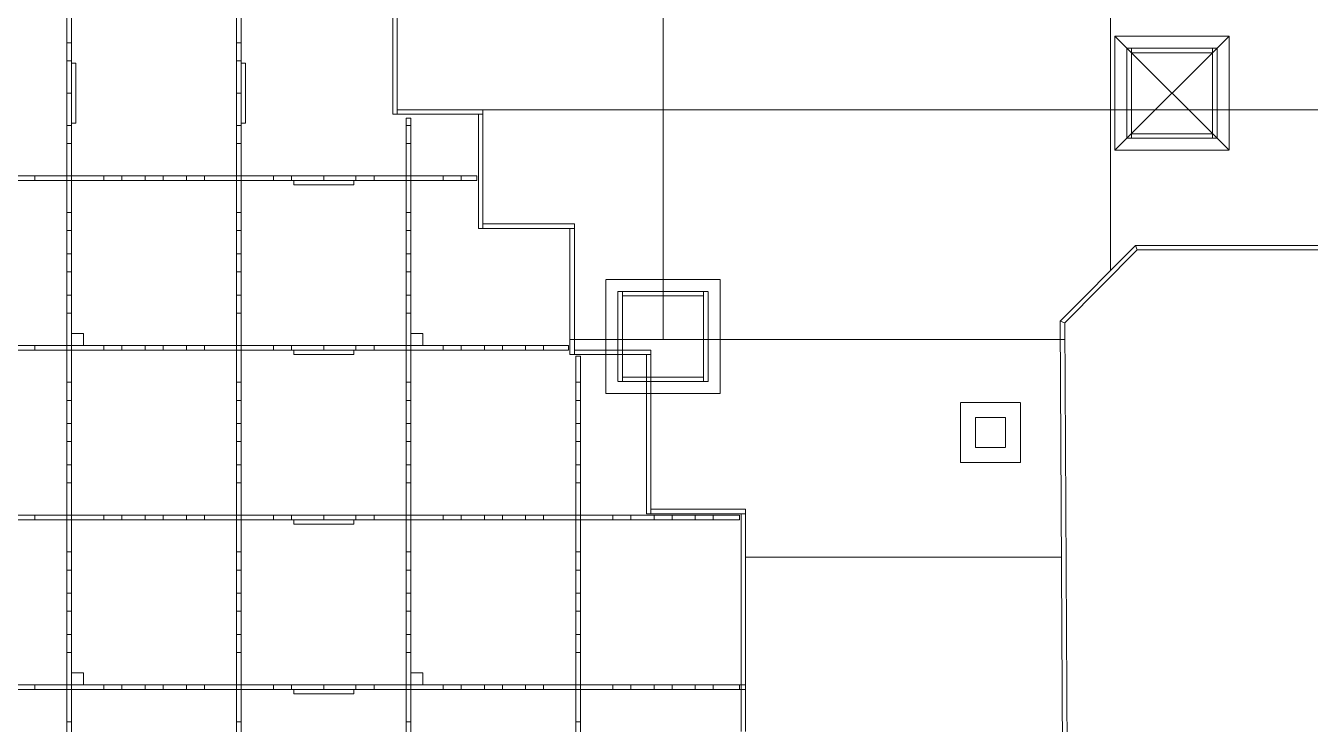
# Model space of a CAD drawing. Header units: millimetres. Extents: x -20225 to 19535, y -17853 to 10707.
# Drawn here: x 2209 to 6488, y -5577 to -3250 of the extents above; entities that cross this region are included whole.
import ezdxf

# ---------------------------------------------------------------- set-up
doc = ezdxf.new("R2010")
doc.units = ezdxf.units.MM
doc.linetypes.add('HIDDEN', pattern=[1.905, 1.27, -0.635])

msp = doc.modelspace()

# ---------------------------------------------------------------- linework, layer by layer
at = {"linetype": 'Continuous', "lineweight": 15}
for p, q in [((5822, -3530.3), (5822, -2040.3)), ((2347, -3200.3), (2347, -3475.3)), ((2362, -3475.3), (2362, -3200.3)), ((2912, -3200.3), (2912, -3475.3)), ((2927, -3475.3), (2927, -3200.3)), ((3432, -3180.3), (3432, -3545.3)), ((3447, -3545.3), (3447, -3180.3)), ((2377, -3375.3), (2362, -3375.3)), ((2362, -3375.3), (2362, -3575.3)), ((2377, -3575.3), (2377, -3375.3)), ((2927, -3375.3), (2927, -3575.3)), ((2942, -3375.3), (2927, -3375.3)), ((2942, -3575.3), (2942, -3375.3)), ((2362, -3475.3), (2347, -3475.3)), ((2347, -3475.3), (2347, -3750.3)), ((2362, -3750.3), (2362, -3475.3)), ((2927, -3475.3), (2912, -3475.3)), ((2912, -3475.3), (2912, -3750.3)), ((2927, -3750.3), (2927, -3475.3)), ((3447, -3545.3), (3432, -3545.3)), ((3732, -3530.3), (3447, -3530.3)), ((3447, -3530.3), (3447, -3545.3)), ((3447, -3545.3), (3732, -3545.3)), ((3717, -3545.3), (3732, -3545.3)), ((3717, -3545.3), (3717, -3925.3)), ((5822, -3530.3), (3732, -3530.3)), ((3732, -3545.3), (3732, -3530.3)), ((3732, -3925.3), (3732, -3545.3)), ((5822, -4065.7), (5822, -3530.3)), ((8802, -3530.3), (5822, -3530.3)), ((2362, -3575.3), (2377, -3575.3)), ((2927, -3575.3), (2942, -3575.3)), ((3477, -3557.8), (3492, -3557.8)), ((3477, -3557.8), (3477, -3750.3)), ((3492, -3750.3), (3492, -3557.8)), ((3202, -3750.3), (942, -3750.3)), ((2347, -3750.3), (2362, -3750.3)), ((2912, -3750.3), (2927, -3750.3)), ((3202, -3750.3), (3202, -3765.3)), ((3712, -3750.3), (3202, -3750.3)), ((3492, -3750.3), (3477, -3750.3)), ((3712, -3750.3), (3712, -3765.3)), ((942, -3765.3), (3202, -3765.3)), ((2347, -3765.3), (2347, -4315.3)), ((2362, -3765.3), (2347, -3765.3)), ((2362, -4315.3), (2362, -3765.3)), ((2927, -3765.3), (2912, -3765.3)), ((2912, -3765.3), (2912, -4315.3)), ((2927, -4315.3), (2927, -3765.3)), ((3302, -3765.3), (3102, -3765.3)), ((3102, -3765.3), (3102, -3780.3)), ((3102, -3780.3), (3302, -3780.3)), ((3202, -3765.3), (3712, -3765.3)), ((3302, -3780.3), (3302, -3765.3)), ((3477, -3765.3), (3477, -4315.3)), ((3477, -3765.3), (3492, -3765.3)), ((3492, -4315.3), (3492, -3765.3)), ((3717, -3925.3), (3732, -3925.3)), ((3732, -3910.3), (3732, -3925.3)), ((4037, -3910.3), (3732, -3910.3)), ((3732, -3925.3), (4037, -3925.3)), ((4022, -3925.3), (4022, -4345.3)), ((4037, -3925.3), (4022, -3925.3)), ((4037, -3925.3), (4037, -3910.3)), ((4037, -4345.3), (4037, -3925.3)), ((5905.2, -3982.1), (5654.8, -4233.9)), ((5669.8, -4240), (5911.5, -3997.1)), ((8079.2, -3982), (5905.2, -3982.1)), ((5911.5, -3997.1), (5905.2, -3982.1)), ((5911.5, -3997.1), (8079.2, -3997)), ((5654.8, -4233.9), (5669.8, -4240)), ((5654.8, -4233.9), (5663.1, -5785.3)), ((2402, -4275.3), (2362, -4275.3)), ((2362, -4275.3), (2362, -4315.3)), ((2402, -4315.3), (2402, -4275.3)), ((3532, -4275.3), (3492, -4275.3)), ((3492, -4275.3), (3492, -4315.3)), ((3532, -4315.3), (3532, -4275.3)), ((5678.1, -5785.3), (5669.8, -4240)), ((3202, -4315.3), (942, -4315.3)), ((2347, -4315.3), (2362, -4315.3)), ((2362, -4315.3), (2402, -4315.3)), ((2912, -4315.3), (2927, -4315.3)), ((3202, -4315.3), (3202, -4330.3)), ((4017, -4315.3), (3202, -4315.3)), ((3492, -4315.3), (3477, -4315.3)), ((3492, -4315.3), (3532, -4315.3)), ((4017, -4315.3), (4017, -4330.3)), ((942, -4330.3), (3202, -4330.3)), ((2347, -4330.3), (2347, -4880.3)), ((2362, -4330.3), (2347, -4330.3)), ((2362, -4880.3), (2362, -4330.3)), ((2912, -4330.3), (2912, -4880.3)), ((2927, -4330.3), (2912, -4330.3)), ((2927, -4880.3), (2927, -4330.3)), ((3302, -4330.3), (3102, -4330.3)), ((3102, -4330.3), (3102, -4345.3)), ((3102, -4345.3), (3302, -4345.3)), ((3202, -4330.3), (4017, -4330.3)), ((3302, -4345.3), (3302, -4330.3)), ((3477, -4330.3), (3477, -4880.3)), ((3477, -4330.3), (3492, -4330.3)), ((3492, -4880.3), (3492, -4330.3)), ((4022, -4345.3), (4037, -4345.3)), ((4037, -4330.3), (4037, -4345.3)), ((4292, -4330.3), (4037, -4330.3)), ((4037, -4345.3), (4292, -4345.3)), ((4042, -4350.3), (4057, -4350.3)), ((4042, -4350.3), (4042, -4880.3)), ((4057, -4880.3), (4057, -4350.3)), ((4142, -4475.3), (4142, -4345.3)), ((4277, -4345.3), (4277, -4875.3)), ((4292, -4345.3), (4277, -4345.3)), ((4292, -4345.3), (4292, -4330.3)), ((4292, -4875.3), (4292, -4345.3)), ((4277, -4475.3), (4142, -4475.3)), ((4277, -4875.3), (4292, -4875.3)), ((4607, -4860.3), (4292, -4860.3)), ((4292, -4860.3), (4292, -4875.3)), ((4292, -4875.3), (4607, -4875.3)), ((4607, -4875.3), (4592, -4875.3)), ((4592, -4875.3), (4592, -5600.3)), ((4607, -4875.3), (4607, -4860.3)), ((4607, -5600.3), (4607, -4875.3)), ((3202, -4880.3), (942, -4880.3)), ((942, -4895.3), (3202, -4895.3)), ((2347, -4880.3), (2362, -4880.3)), ((2347, -4895.3), (2347, -5445.3)), ((2362, -4895.3), (2347, -4895.3)), ((2362, -5445.3), (2362, -4895.3)), ((2912, -4880.3), (2927, -4880.3)), ((2912, -4895.3), (2912, -5445.3)), ((2927, -4895.3), (2912, -4895.3)), ((2927, -5445.3), (2927, -4895.3)), ((3102, -4895.3), (3102, -4910.3)), ((3302, -4895.3), (3102, -4895.3)), ((3102, -4910.3), (3302, -4910.3)), ((3202, -4880.3), (3202, -4895.3)), ((4587, -4880.3), (3202, -4880.3)), ((3202, -4895.3), (4587, -4895.3)), ((3302, -4910.3), (3302, -4895.3)), ((3492, -4880.3), (3477, -4880.3)), ((3477, -4895.3), (3477, -5445.3)), ((3477, -4895.3), (3492, -4895.3)), ((3492, -5445.3), (3492, -4895.3)), ((4057, -4880.3), (4042, -4880.3)), ((4042, -4895.3), (4057, -4895.3)), ((4042, -4895.3), (4042, -5445.3)), ((4057, -5445.3), (4057, -4895.3)), ((4587, -4880.3), (4587, -4895.3)), ((4607, -5020.3), (5659, -5020.3)), ((2362, -5405.3), (2362, -5445.3)), ((2402, -5405.3), (2362, -5405.3)), ((2402, -5445.3), (2402, -5405.3)), ((3532, -5405.3), (3492, -5405.3)), ((3492, -5405.3), (3492, -5445.3)), ((3532, -5445.3), (3532, -5405.3)), ((3202, -5460.3), (942, -5460.3)), ((2347, -5445.3), (1797, -5445.3)), ((2347, -5445.3), (2362, -5445.3)), ((2362, -5460.3), (2347, -5460.3)), ((2347, -5735.3), (2347, -5460.3)), ((2362, -5445.3), (2402, -5445.3)), ((2362, -5460.3), (2362, -5735.3)), ((2912, -5445.3), (2402, -5445.3)), ((2912, -5445.3), (2927, -5445.3)), ((2927, -5460.3), (2912, -5460.3)), ((2912, -5735.3), (2912, -5460.3)), ((3202, -5445.3), (2927, -5445.3)), ((2927, -5460.3), (2927, -5735.3)), ((3102, -5460.3), (3302, -5460.3)), ((3102, -5475.3), (3102, -5460.3)), ((3302, -5475.3), (3102, -5475.3)), ((3202, -5460.3), (3202, -5445.3)), ((3477, -5445.3), (3202, -5445.3)), ((4587, -5460.3), (3202, -5460.3)), ((3302, -5460.3), (3302, -5475.3)), ((3492, -5445.3), (3477, -5445.3)), ((3492, -5460.3), (3477, -5460.3)), ((3477, -5460.3), (3477, -5735.3)), ((3492, -5445.3), (3532, -5445.3)), ((3492, -5735.3), (3492, -5460.3)), ((4042, -5445.3), (3532, -5445.3)), ((4057, -5445.3), (4042, -5445.3)), ((4057, -5460.3), (4042, -5460.3)), ((4042, -5735.3), (4042, -5460.3)), ((4587, -5445.3), (4057, -5445.3)), ((4057, -5460.3), (4057, -5735.3)), ((4587, -5460.3), (4587, -5445.3)), ((4592, -5445.3), (4587, -5445.3)), ((4587, -5460.3), (4592, -5460.3))]:
    msp.add_line(p, q, dxfattribs=at)
at = {"linetype": 'HIDDEN', "lineweight": 0}
for p, q in [((4332, -2805.3), (4332, -4295.3)), ((5837, -3285.3), (6217, -3285.3)), ((5837, -3665.3), (5837, -3285.3)), ((6217, -3285.3), (6217, -3665.3)), ((2362, -3307.8), (2347, -3307.8)), ((2927, -3307.8), (2912, -3307.8)), ((5877, -3325.3), (5892, -3325.3)), ((5877, -3625.3), (5877, -3325.3)), ((5892, -3325.3), (5892, -3625.3)), ((5892, -3340.3), (5892, -3325.3)), ((5892, -3325.3), (6162, -3325.3)), ((6162, -3625.3), (6162, -3325.3)), ((6162, -3325.3), (6177, -3325.3)), ((6162, -3325.3), (6162, -3340.3)), ((6177, -3325.3), (6177, -3625.3)), ((2347, -3367.8), (2362, -3367.8)), ((2912, -3367.8), (2927, -3367.8)), ((6162, -3340.3), (5892, -3340.3)), ((2362, -3582.8), (2347, -3582.8)), ((2927, -3582.8), (2912, -3582.8)), ((3492, -3582.8), (3477, -3582.8)), ((5892, -3625.3), (5877, -3625.3)), ((5892, -3610.3), (6162, -3610.3)), ((5892, -3625.3), (5892, -3610.3)), ((6162, -3625.3), (5892, -3625.3)), ((6162, -3610.3), (6162, -3625.3)), ((6177, -3625.3), (6162, -3625.3)), ((2347, -3642.8), (2362, -3642.8)), ((2912, -3642.8), (2927, -3642.8)), ((3477, -3642.8), (3492, -3642.8)), ((6217, -3665.3), (5837, -3665.3)), ((2239.5, -3765.3), (2239.5, -3750.3)), ((2347, -3765.3), (2347, -3750.3)), ((2362, -3750.3), (2362, -3765.3)), ((2469.5, -3750.3), (2469.5, -3765.3)), ((2529.5, -3765.3), (2529.5, -3750.3)), ((2607, -3750.3), (2607, -3765.3)), ((2667, -3765.3), (2667, -3750.3)), ((2744.5, -3750.3), (2744.5, -3765.3)), ((2804.5, -3765.3), (2804.5, -3750.3)), ((2912, -3765.3), (2912, -3750.3)), ((2927, -3750.3), (2927, -3765.3)), ((3034.5, -3750.3), (3034.5, -3765.3)), ((3094.5, -3765.3), (3094.5, -3750.3)), ((3309.5, -3750.3), (3309.5, -3765.3)), ((3369.5, -3765.3), (3369.5, -3750.3)), ((3477, -3765.3), (3477, -3750.3)), ((3492, -3750.3), (3492, -3765.3)), ((3599.5, -3750.3), (3599.5, -3765.3)), ((3659.5, -3765.3), (3659.5, -3750.3)), ((2362, -3872.8), (2347, -3872.8)), ((2927, -3872.8), (2912, -3872.8)), ((3492, -3872.8), (3477, -3872.8)), ((2347, -3932.8), (2362, -3932.8)), ((2912, -3932.8), (2927, -3932.8)), ((3477, -3932.8), (3492, -3932.8)), ((2362, -4010.3), (2347, -4010.3)), ((2927, -4010.3), (2912, -4010.3)), ((3492, -4010.3), (3477, -4010.3)), ((2347, -4070.3), (2362, -4070.3)), ((2912, -4070.3), (2927, -4070.3)), ((3477, -4070.3), (3492, -4070.3)), ((4142, -4095.3), (4522, -4095.3)), ((4142, -4345.3), (4142, -4095.3)), ((4522, -4095.3), (4522, -4475.3)), ((2362, -4147.8), (2347, -4147.8)), ((2927, -4147.8), (2912, -4147.8)), ((3492, -4147.8), (3477, -4147.8)), ((4182, -4435.3), (4182, -4135.3)), ((4182, -4135.3), (4197, -4135.3)), ((4197, -4135.3), (4197, -4435.3)), ((4197, -4150.3), (4197, -4135.3)), ((4197, -4135.3), (4467, -4135.3)), ((4467, -4135.3), (4467, -4150.3)), ((4467, -4135.3), (4482, -4135.3)), ((4467, -4435.3), (4467, -4135.3)), ((4482, -4135.3), (4482, -4435.3)), ((4467, -4150.3), (4197, -4150.3)), ((2347, -4207.8), (2362, -4207.8)), ((2912, -4207.8), (2927, -4207.8)), ((3477, -4207.8), (3492, -4207.8)), ((2239.5, -4330.3), (2239.5, -4315.3)), ((2347, -4330.3), (2347, -4315.3)), ((2362, -4315.3), (2362, -4330.3)), ((2469.5, -4315.3), (2469.5, -4330.3)), ((2529.5, -4330.3), (2529.5, -4315.3)), ((2607, -4315.3), (2607, -4330.3)), ((2667, -4330.3), (2667, -4315.3)), ((2744.5, -4315.3), (2744.5, -4330.3)), ((2804.5, -4330.3), (2804.5, -4315.3)), ((2912, -4330.3), (2912, -4315.3)), ((2927, -4315.3), (2927, -4330.3)), ((3034.5, -4315.3), (3034.5, -4330.3)), ((3094.5, -4330.3), (3094.5, -4315.3)), ((3309.5, -4315.3), (3309.5, -4330.3)), ((3369.5, -4330.3), (3369.5, -4315.3)), ((3477, -4330.3), (3477, -4315.3)), ((3492, -4315.3), (3492, -4330.3)), ((3599.5, -4315.3), (3599.5, -4330.3)), ((3659.5, -4330.3), (3659.5, -4315.3)), ((3737, -4315.3), (3737, -4330.3)), ((3797, -4330.3), (3797, -4315.3)), ((3874.5, -4315.3), (3874.5, -4330.3)), ((3934.5, -4330.3), (3934.5, -4315.3)), ((4022, -4295.3), (4332, -4295.3)), ((4022, -4295.3), (5670.1, -4295.3)), ((4332, -4295.3), (5670.1, -4295.3)), ((2362, -4437.8), (2347, -4437.8)), ((2927, -4437.8), (2912, -4437.8)), ((3492, -4437.8), (3477, -4437.8)), ((4057, -4437.8), (4042, -4437.8)), ((4197, -4435.3), (4182, -4435.3)), ((4197, -4420.3), (4467, -4420.3)), ((4197, -4435.3), (4197, -4420.3)), ((4467, -4435.3), (4197, -4435.3)), ((4467, -4420.3), (4467, -4435.3)), ((4482, -4435.3), (4467, -4435.3)), ((4522, -4475.3), (4277, -4475.3)), ((2347, -4497.8), (2362, -4497.8)), ((2912, -4497.8), (2927, -4497.8)), ((3477, -4497.8), (3492, -4497.8)), ((4042, -4497.8), (4057, -4497.8)), ((5322.6, -4505.3), (5522.6, -4505.3)), ((5322.6, -4705.3), (5322.6, -4505.3)), ((5522.6, -4505.3), (5522.6, -4705.3)), ((2362, -4575.3), (2347, -4575.3)), ((2927, -4575.3), (2912, -4575.3)), ((3492, -4575.3), (3477, -4575.3)), ((4057, -4575.3), (4042, -4575.3)), ((5372.6, -4655.3), (5372.6, -4555.3)), ((5372.6, -4555.3), (5472.6, -4555.3)), ((5472.6, -4555.3), (5472.6, -4655.3)), ((2347, -4635.3), (2362, -4635.3)), ((2912, -4635.3), (2927, -4635.3)), ((3477, -4635.3), (3492, -4635.3)), ((4042, -4635.3), (4057, -4635.3)), ((5472.6, -4655.3), (5372.6, -4655.3)), ((5522.6, -4705.3), (5322.6, -4705.3)), ((2362, -4712.8), (2347, -4712.8)), ((2927, -4712.8), (2912, -4712.8)), ((3492, -4712.8), (3477, -4712.8)), ((4057, -4712.8), (4042, -4712.8)), ((2347, -4772.8), (2362, -4772.8)), ((2912, -4772.8), (2927, -4772.8)), ((3477, -4772.8), (3492, -4772.8)), ((4042, -4772.8), (4057, -4772.8)), ((2239.5, -4895.3), (2239.5, -4880.3)), ((2347, -4895.3), (2347, -4880.3)), ((2362, -4880.3), (2362, -4895.3)), ((2469.5, -4880.3), (2469.5, -4895.3)), ((2529.5, -4895.3), (2529.5, -4880.3)), ((2607, -4880.3), (2607, -4895.3)), ((2667, -4895.3), (2667, -4880.3)), ((2744.5, -4880.3), (2744.5, -4895.3)), ((2804.5, -4895.3), (2804.5, -4880.3)), ((2912, -4895.3), (2912, -4880.3)), ((2927, -4880.3), (2927, -4895.3)), ((3034.5, -4880.3), (3034.5, -4895.3)), ((3094.5, -4895.3), (3094.5, -4880.3)), ((3309.5, -4880.3), (3309.5, -4895.3)), ((3369.5, -4895.3), (3369.5, -4880.3)), ((3477, -4895.3), (3477, -4880.3)), ((3492, -4880.3), (3492, -4895.3)), ((3599.5, -4880.3), (3599.5, -4895.3)), ((3659.5, -4895.3), (3659.5, -4880.3)), ((3737, -4880.3), (3737, -4895.3)), ((3797, -4895.3), (3797, -4880.3)), ((3874.5, -4880.3), (3874.5, -4895.3)), ((3934.5, -4895.3), (3934.5, -4880.3)), ((4042, -4895.3), (4042, -4880.3)), ((4057, -4880.3), (4057, -4895.3)), ((4164.5, -4880.3), (4164.5, -4895.3)), ((4224.5, -4895.3), (4224.5, -4880.3)), ((4302, -4880.3), (4302, -4895.3)), ((4362, -4895.3), (4362, -4880.3)), ((4439.5, -4880.3), (4439.5, -4895.3)), ((4499.5, -4895.3), (4499.5, -4880.3)), ((2362, -5002.8), (2347, -5002.8)), ((2927, -5002.8), (2912, -5002.8)), ((3492, -5002.8), (3477, -5002.8)), ((4057, -5002.8), (4042, -5002.8)), ((2347, -5062.8), (2362, -5062.8)), ((2912, -5062.8), (2927, -5062.8)), ((3477, -5062.8), (3492, -5062.8)), ((4042, -5062.8), (4057, -5062.8)), ((2362, -5140.3), (2347, -5140.3)), ((2927, -5140.3), (2912, -5140.3)), ((3492, -5140.3), (3477, -5140.3)), ((4057, -5140.3), (4042, -5140.3)), ((2347, -5200.3), (2362, -5200.3)), ((2912, -5200.3), (2927, -5200.3)), ((3477, -5200.3), (3492, -5200.3)), ((4042, -5200.3), (4057, -5200.3)), ((2362, -5277.8), (2347, -5277.8)), ((2927, -5277.8), (2912, -5277.8)), ((3492, -5277.8), (3477, -5277.8)), ((4057, -5277.8), (4042, -5277.8)), ((2347, -5337.8), (2362, -5337.8)), ((2912, -5337.8), (2927, -5337.8)), ((3477, -5337.8), (3492, -5337.8)), ((4042, -5337.8), (4057, -5337.8)), ((2239.5, -5460.3), (2239.5, -5445.3)), ((2347, -5460.3), (2347, -5445.3)), ((2362, -5445.3), (2362, -5460.3)), ((2469.5, -5445.3), (2469.5, -5460.3)), ((2529.5, -5460.3), (2529.5, -5445.3)), ((2607, -5445.3), (2607, -5460.3)), ((2667, -5460.3), (2667, -5445.3)), ((2744.5, -5445.3), (2744.5, -5460.3)), ((2804.5, -5460.3), (2804.5, -5445.3)), ((2912, -5460.3), (2912, -5445.3)), ((2927, -5445.3), (2927, -5460.3)), ((3034.5, -5445.3), (3034.5, -5460.3)), ((3094.5, -5460.3), (3094.5, -5445.3)), ((3309.5, -5445.3), (3309.5, -5460.3)), ((3369.5, -5460.3), (3369.5, -5445.3)), ((3477, -5460.3), (3477, -5445.3)), ((3492, -5445.3), (3492, -5460.3)), ((3599.5, -5445.3), (3599.5, -5460.3)), ((3659.5, -5460.3), (3659.5, -5445.3)), ((3737, -5445.3), (3737, -5460.3)), ((3797, -5460.3), (3797, -5445.3)), ((3874.5, -5445.3), (3874.5, -5460.3)), ((3934.5, -5460.3), (3934.5, -5445.3)), ((4042, -5460.3), (4042, -5445.3)), ((4057, -5445.3), (4057, -5460.3)), ((4164.5, -5445.3), (4164.5, -5460.3)), ((4224.5, -5460.3), (4224.5, -5445.3)), ((4302, -5445.3), (4302, -5460.3)), ((4362, -5460.3), (4362, -5445.3)), ((4439.5, -5445.3), (4439.5, -5460.3)), ((4499.5, -5460.3), (4499.5, -5445.3)), ((4607, -5445.3), (4592, -5445.3)), ((4592, -5460.3), (4607, -5460.3)), ((2362, -5567.8), (2347, -5567.8)), ((2927, -5567.8), (2912, -5567.8)), ((3492, -5567.8), (3477, -5567.8)), ((4057, -5567.8), (4042, -5567.8))]:
    msp.add_line(p, q, dxfattribs=at)
at = {"lineweight": 30}
for p, q in [((5837, -3285.3), (6217, -3665.3)), ((6217, -3285.3), (5837, -3665.3))]:
    msp.add_line(p, q, dxfattribs=at)

doc.saveas('drawing.dxf')
